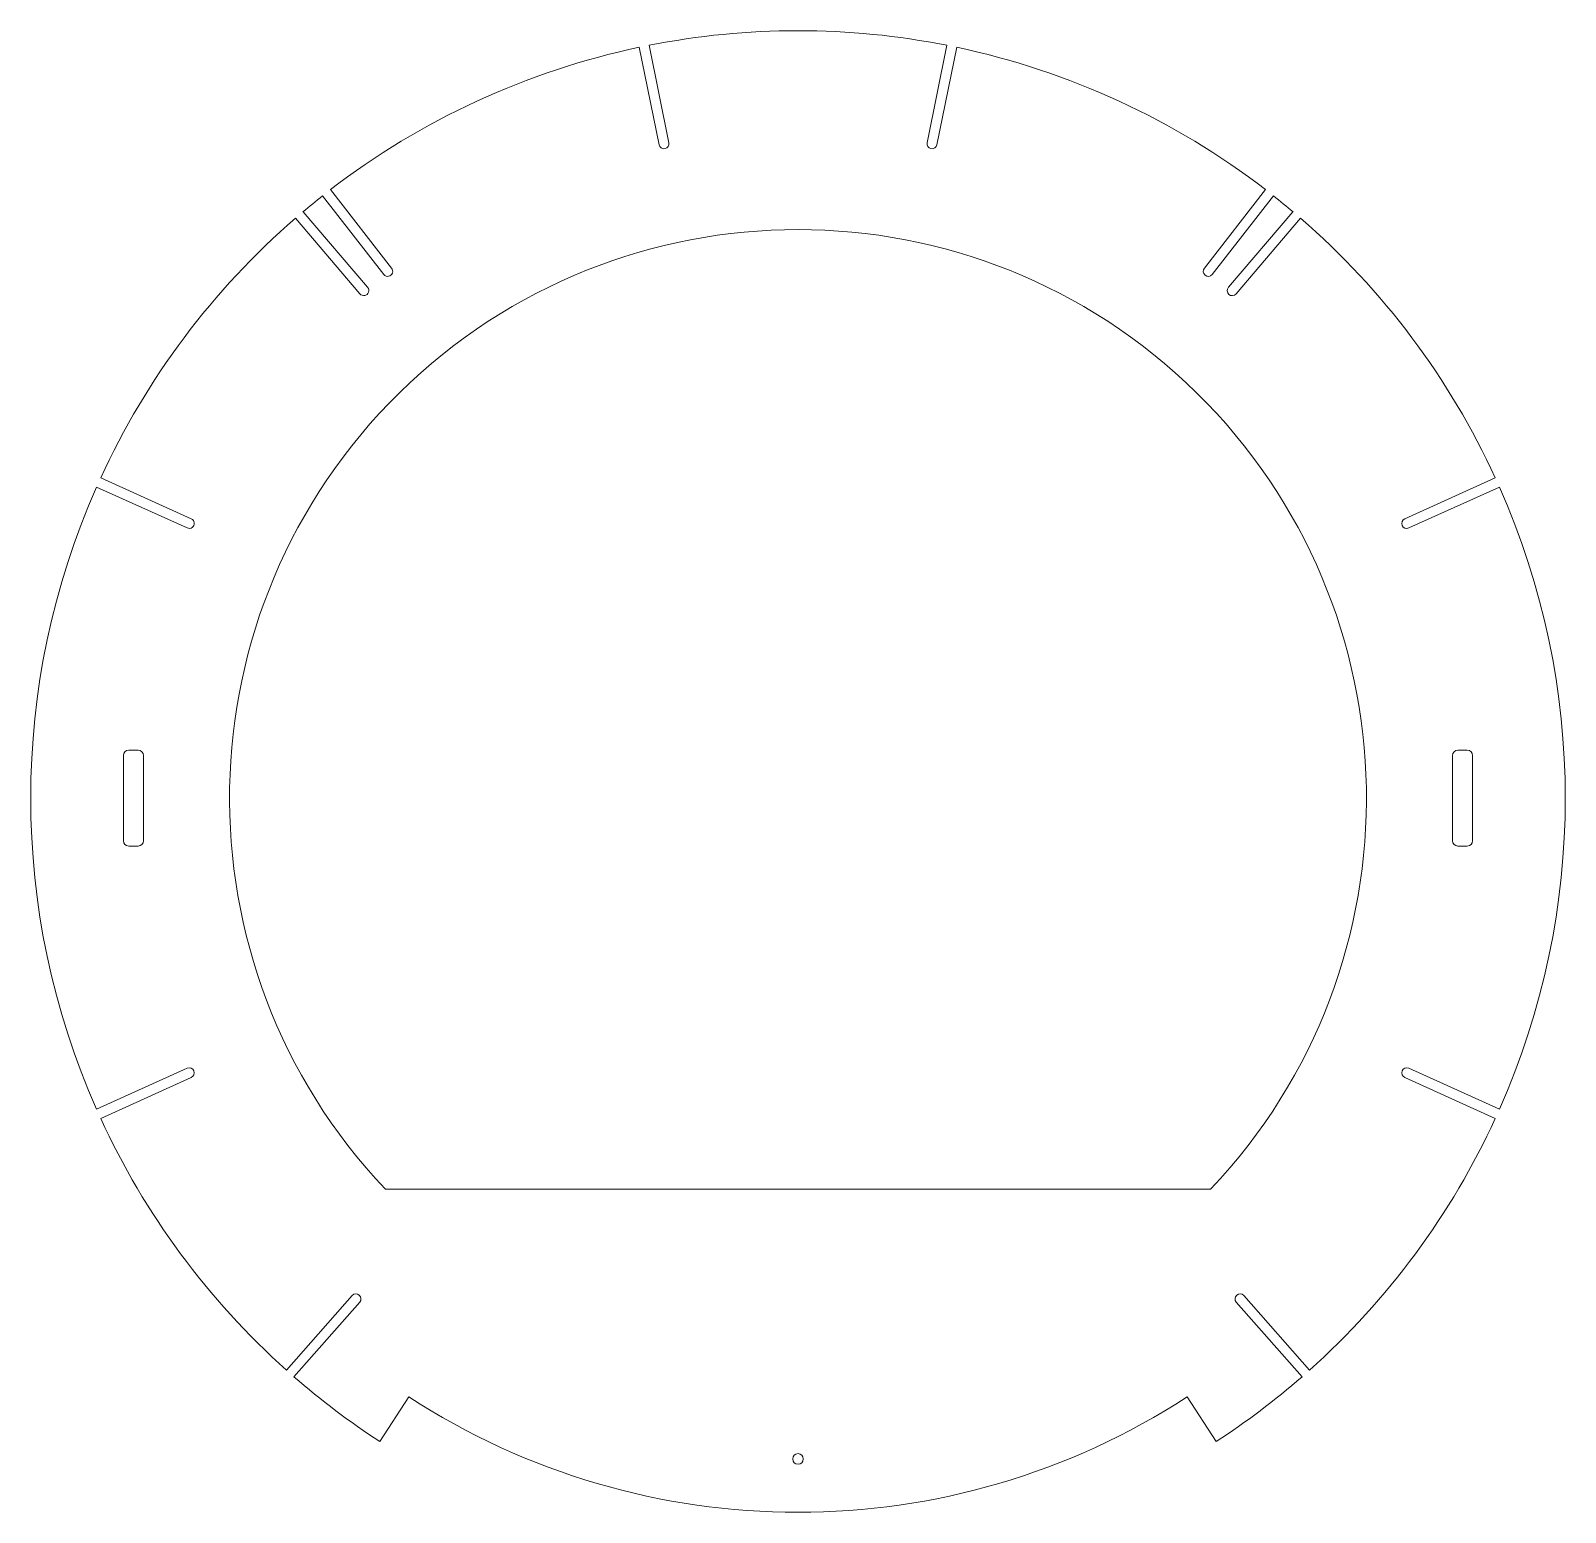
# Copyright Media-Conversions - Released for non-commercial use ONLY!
# Model space of a CAD drawing. Header units: millimetres. Extents: x -229 to 229, y -213 to 229.
import ezdxf

# ---------------------------------------------------------------- set-up
doc = ezdxf.new("R2010")
doc.units = ezdxf.units.MM
doc.layers.add('VISIBLE', color=7, linetype='Continuous', lineweight=0, true_color=0xffffff)

msp = doc.modelspace()

# ---------------------------------------------------------------- linework, layer by layer
at = {"layer": 'VISIBLE'}
for p, q in [((-38.47, 195.41), (-44.42, 224.45)), ((38.47, 195.41), (44.42, 224.45)), ((-41.41, 194.8), (-47.36, 223.85)), ((41.41, 194.8), (47.36, 223.85)), ((-141.79, 179.57), (-123.49, 156.08)), ((-139.43, 181.41), (-121.21, 158.03)), ((139.43, 181.41), (121.21, 158.03)), ((141.79, 179.57), (123.49, 156.08)), ((-147.6, 174.82), (-128.33, 152.3)), ((128.33, 152.3), (147.6, 174.82)), ((-149.88, 172.87), (-130.61, 150.35)), ((130.61, 150.35), (149.88, 172.87)), ((-182.14, 80.55), (-209.16, 92.75)), ((-180.9, 83.29), (-207.92, 95.48)), ((180.9, 83.29), (207.92, 95.48)), ((182.14, 80.55), (209.16, 92.75)), ((-199.58, 14.29), (-196.76, 14.29)), ((196.76, 14.29), (199.58, 14.29)), ((-201.17, -12.7), (-201.17, 12.7)), ((-195.17, 12.7), (-195.17, -12.7)), ((195.17, -12.7), (195.17, 12.7)), ((201.17, 12.7), (201.17, -12.7)), ((-196.76, -14.29), (-199.58, -14.29)), ((199.58, -14.29), (196.76, -14.29)), ((-182.14, -80.55), (-209.16, -92.75)), ((182.14, -80.55), (209.16, -92.75)), ((-180.9, -83.29), (-207.92, -95.48)), ((180.9, -83.29), (207.92, -95.48)), ((-123.03, -116.59), (123.03, -116.59)), ((-132.93, -148.3), (-152.55, -170.52)), ((-130.68, -150.29), (-150.3, -172.51)), ((130.68, -150.29), (150.3, -172.51)), ((132.93, -148.3), (152.55, -170.52)), ((-116.03, -178.53), (-124.68, -191.84)), ((124.68, -191.84), (116.03, -178.53))]:
    msp.add_line(p, q, dxfattribs=at)
msp.add_circle((0, -197.03), 1.59, dxfattribs=at)
for centre, radius, start, end in [((0, 0), 228.8, 78.8056, 101.1944), ((0, 0), 228.8, 101.9456, 127.5446), ((0, 0), 228.8, 52.4554, 78.0544), ((-39.94, 195.1), 1.5, 191.57, 11.5691), ((39.94, 195.1), 1.5, 168.43, 348.4287), ((0, 0), 228.8, 128.2959, 130.1744), ((0, 0), 228.8, 49.8256, 51.7041), ((0, 0), 228.8, 130.9256, 155.3344), ((0, 0), 169.5, 316.5394, 223.4606), ((0, 0), 228.8, 24.6656, 49.0744), ((-122.35, 157.05), 1.5, 220.5453, 40.55), ((122.35, 157.05), 1.5, 139.45, 319.4451), ((-129.47, 151.32), 1.5, 220.5453, 40.55), ((129.47, 151.32), 1.5, 139.45, 319.4451), ((0, 0), 228.8, 156.0856, 203.9144), ((0, 0), 228.8, 336.0856, 23.9144), ((-181.52, 81.92), 1.5, 245.7089, 65.71), ((181.52, 81.92), 1.5, 114.29, 294.2885), ((-199.58, 12.7), 1.59, 90, 180), ((-196.76, 12.7), 1.59, 0, 90), ((196.76, 12.7), 1.59, 90, 180), ((199.58, 12.7), 1.59, 0, 90), ((-199.58, -12.7), 1.59, 180, 270), ((-196.76, -12.7), 1.59, 270, 0), ((196.76, -12.7), 1.59, 180, 270), ((199.58, -12.7), 1.59, 270, 0), ((-181.52, -81.92), 1.5, 294.2915, 114.29), ((181.52, -81.92), 1.5, 65.71, 245.7088), ((0, 0), 228.8, 204.6656, 228.1844), ((0, 0), 228.8, 311.8156, 335.3344), ((-131.81, -149.29), 1.5, 318.5613, 138.56), ((131.81, -149.29), 1.5, 41.4405, 221.44), ((0, 0), 228.8, 228.9356, 236.98), ((0, 0), 228.8, 303.02, 311.0644), ((0, 0), 212.93, 236.98, 303.02)]:
    msp.add_arc(centre, radius, start, end, dxfattribs=at)

doc.saveas('drawing.dxf')
